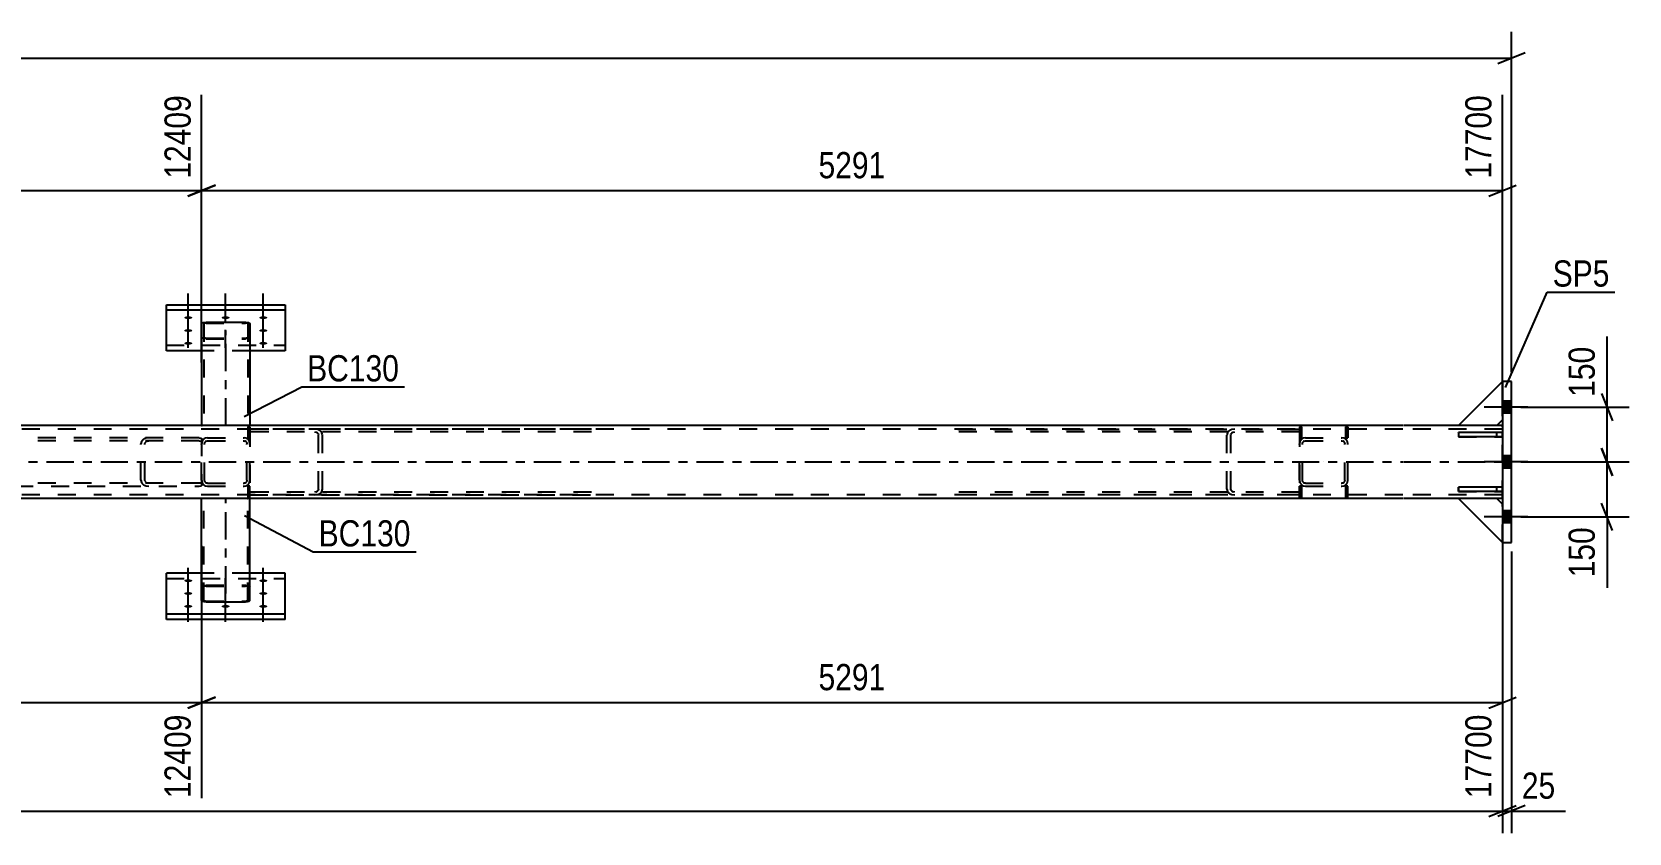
# Model space of a CAD drawing. Header units: millimetres. Extents: x 0 to 1189, y 0 to 841.
# Drawn here: x 553.5 to 728, y 337.2 to 424.7 of the extents above; entities that cross this region are included whole.
import ezdxf

# ---------------------------------------------------------------- set-up
doc = ezdxf.new("R2010")
doc.units = ezdxf.units.MM
doc.linetypes.add('DXK_LINE_DOT2', pattern=[3.9198, 1.9599, -1.9599])
doc.linetypes.add('DXK_LINE_DOT3', pattern=[5.9187, 2.979, -0.9799, 0.9799, -0.9799])
doc.styles.add('Arial Narrow', font='ARIALN.TTF', dxfattribs={"height": 0.2})

# ---------------------------------------------------------------- blocks, each defined once
blk = doc.blocks.new('Part-761548908-2422 - 2351')
at = {"color": 2, "linetype": 'Continuous'}
for p, q in [((572.03, 392.86), (572.06, 392.92)), ((572.03, 392.86), (572.03, 381.75)), ((572.06, 392.92), (572.17, 392.98)), ((572.17, 392.98), (572.32, 393.01)), ((572.32, 393.01), (572.51, 393.02)), ((572.51, 393.02), (576.83, 393.02)), ((576.83, 393.02), (577.01, 393.01)), ((577.01, 393.01), (577.17, 392.98)), ((577.17, 392.98), (577.27, 392.92)), ((577.27, 392.92), (577.31, 392.86)), ((577.31, 392.86), (577.31, 381.75)), ((576.83, 381.75), (572.1, 381.75)), ((577.24, 381.75), (576.83, 381.75))]:
    blk.add_line(p, q, dxfattribs=at)
at = {"color": 7, "linetype": 'DXK_LINE_DOT2'}
for p, q in [((572.28, 392.89), (572.27, 392.86)), ((572.27, 392.86), (572.27, 381.75)), ((572.34, 392.92), (572.28, 392.89)), ((572.41, 392.93), (572.34, 392.92)), ((572.51, 392.94), (572.41, 392.93)), ((572.51, 392.94), (576.83, 392.94)), ((576.92, 392.93), (576.83, 392.94)), ((577, 392.92), (576.92, 392.93)), ((577.05, 392.89), (577, 392.92)), ((577.07, 392.86), (577.05, 392.89)), ((577.07, 392.86), (577.07, 381.75)), ((572.06, 391.32), (572.03, 391.38)), ((572.17, 391.27), (572.06, 391.32)), ((572.32, 391.23), (572.17, 391.27)), ((572.27, 391.38), (572.28, 391.35)), ((572.28, 391.35), (572.34, 391.32)), ((572.51, 391.22), (572.32, 391.23)), ((572.34, 391.32), (572.41, 391.31)), ((572.41, 391.31), (572.51, 391.3)), ((572.51, 391.3), (576.83, 391.3)), ((572.51, 391.22), (576.83, 391.22)), ((576.83, 391.3), (576.92, 391.31)), ((577.01, 391.23), (576.83, 391.22)), ((576.92, 391.31), (577, 391.32)), ((577, 391.32), (577.05, 391.35)), ((577.17, 391.27), (577.01, 391.23)), ((577.05, 391.35), (577.07, 391.38)), ((577.27, 391.32), (577.17, 391.27)), ((577.31, 391.38), (577.27, 391.32)), ((572.06, 381.75), (572.03, 381.75)), ((572.03, 381.75), (572.06, 381.75)), ((572.1, 381.75), (572.06, 381.75)), ((572.06, 381.75), (572.1, 381.75)), ((577.05, 381.75), (577.07, 381.75)), ((577.27, 381.75), (577.24, 381.75)), ((577.31, 381.75), (577.24, 381.75))]:
    blk.add_line(p, q, dxfattribs=at)
at = {"color": 7, "linetype": 'DXK_LINE_DOT3'}
blk.add_line((574.67, 381.75), (574.67, 392.12), dxfattribs=at)
blk = doc.blocks.new('Part-761548908-2482 - 2351')
at = {"color": 7, "linetype": 'DXK_LINE_DOT2'}
for p, q in [((572.07, 379.99), (572.02, 379.75)), ((572.02, 375.75), (572.02, 379.75)), ((572.34, 379.75), (572.36, 379.87)), ((572.34, 375.75), (572.34, 379.75)), ((572.66, 380.39), (572.41, 380.34)), ((572.53, 380.04), (572.66, 380.07)), ((572.66, 380.39), (576.66, 380.39)), ((572.66, 380.07), (576.66, 380.07)), ((576.9, 380.34), (576.66, 380.39)), ((576.66, 380.07), (576.78, 380.04)), ((576.95, 379.87), (576.98, 379.75)), ((576.98, 375.75), (576.98, 379.75)), ((577.3, 379.75), (577.25, 379.99)), ((577.3, 375.75), (577.3, 379.75)), ((572.02, 375.75), (572.07, 375.5)), ((572.36, 375.62), (572.34, 375.75)), ((572.66, 375.43), (572.53, 375.45)), ((572.66, 375.43), (576.66, 375.43)), ((576.78, 375.45), (576.66, 375.43)), ((576.98, 375.75), (576.95, 375.62)), ((577.25, 375.5), (577.3, 375.75)), ((572.41, 375.16), (572.66, 375.11)), ((572.66, 375.11), (576.66, 375.11)), ((576.66, 375.11), (576.9, 375.16))]:
    blk.add_line(p, q, dxfattribs=at)
for centre, radius, start, end in [((572.66, 379.75), 0.64, 112.5, 157.5), ((572.66, 379.75), 0.32, 112.5, 157.5), ((576.66, 379.75), 0.32, 22.5, 67.5), ((576.66, 379.75), 0.64, 22.5, 67.5), ((572.66, 375.75), 0.64, 202.5, 247.5), ((572.66, 375.75), 0.32, 202.5, 247.5), ((576.66, 375.75), 0.32, 292.5, 337.5), ((576.66, 375.75), 0.64, 292.5, 337.5)]:
    blk.add_arc(centre, radius, start, end, dxfattribs=at)
blk = doc.blocks.new('Bolt-761548908-2365 - 2351')
at = {"linetype": 'Continuous'}
for points in [[(570.57, 364.63), (570.47, 364.63), (570.39, 364.64), (570.31, 364.65), (570.24, 364.68), (570.19, 364.7), (570.15, 364.73), (570.13, 364.76), (570.13, 364.79), (570.15, 364.82), (570.19, 364.85), (570.24, 364.88), (570.31, 364.9), (570.39, 364.91), (570.47, 364.92), (570.57, 364.93), (570.66, 364.92), (570.75, 364.91), (570.82, 364.9), (570.89, 364.88), (570.95, 364.85), (570.98, 364.82), (571, 364.79), (571, 364.76), (570.98, 364.73), (570.95, 364.7), (570.89, 364.68), (570.82, 364.65), (570.75, 364.64), (570.66, 364.63)], [(578.77, 364.63), (578.67, 364.63), (578.59, 364.64), (578.51, 364.65), (578.44, 364.68), (578.39, 364.7), (578.35, 364.73), (578.33, 364.76), (578.33, 364.79), (578.35, 364.82), (578.39, 364.85), (578.44, 364.88), (578.51, 364.9), (578.59, 364.91), (578.67, 364.92), (578.77, 364.93), (578.86, 364.92), (578.95, 364.91), (579.02, 364.9), (579.09, 364.88), (579.15, 364.85), (579.18, 364.82), (579.2, 364.79), (579.2, 364.76), (579.18, 364.73), (579.15, 364.7), (579.09, 364.68), (579.02, 364.65), (578.95, 364.64), (578.86, 364.63)], [(570.57, 363.23), (570.47, 363.23), (570.39, 363.24), (570.31, 363.26), (570.24, 363.28), (570.19, 363.31), (570.15, 363.33), (570.13, 363.36), (570.13, 363.4), (570.15, 363.43), (570.19, 363.46), (570.24, 363.48), (570.31, 363.5), (570.39, 363.52), (570.47, 363.53), (570.57, 363.53), (570.66, 363.53), (570.75, 363.52), (570.82, 363.5), (570.89, 363.48), (570.95, 363.46), (570.98, 363.43), (571, 363.4), (571, 363.36), (570.98, 363.33), (570.95, 363.31), (570.89, 363.28), (570.82, 363.26), (570.75, 363.24), (570.66, 363.23)], [(578.77, 363.23), (578.67, 363.23), (578.59, 363.24), (578.51, 363.26), (578.44, 363.28), (578.39, 363.31), (578.35, 363.33), (578.33, 363.36), (578.33, 363.4), (578.35, 363.43), (578.39, 363.46), (578.44, 363.48), (578.51, 363.5), (578.59, 363.52), (578.67, 363.53), (578.77, 363.53), (578.86, 363.53), (578.95, 363.52), (579.02, 363.5), (579.09, 363.48), (579.15, 363.46), (579.18, 363.43), (579.2, 363.4), (579.2, 363.36), (579.18, 363.33), (579.15, 363.31), (579.09, 363.28), (579.02, 363.26), (578.95, 363.24), (578.86, 363.23)], [(570.57, 361.82), (570.47, 361.82), (570.39, 361.83), (570.31, 361.85), (570.24, 361.87), (570.19, 361.9), (570.15, 361.92), (570.13, 361.96), (570.13, 361.99), (570.15, 362.02), (570.19, 362.05), (570.24, 362.07), (570.31, 362.09), (570.39, 362.11), (570.47, 362.12), (570.57, 362.12), (570.66, 362.12), (570.75, 362.11), (570.82, 362.09), (570.89, 362.07), (570.95, 362.05), (570.98, 362.02), (571, 361.99), (571, 361.96), (570.98, 361.92), (570.95, 361.9), (570.89, 361.87), (570.82, 361.85), (570.75, 361.83), (570.66, 361.82)], [(574.65, 361.82), (574.55, 361.82), (574.47, 361.83), (574.39, 361.85), (574.32, 361.87), (574.27, 361.9), (574.23, 361.92), (574.21, 361.96), (574.21, 361.99), (574.23, 362.02), (574.27, 362.05), (574.32, 362.07), (574.39, 362.09), (574.47, 362.11), (574.55, 362.12), (574.65, 362.12), (574.74, 362.12), (574.83, 362.11), (574.9, 362.09), (574.97, 362.07), (575.03, 362.05), (575.06, 362.02), (575.08, 361.99), (575.08, 361.96), (575.06, 361.92), (575.03, 361.9), (574.97, 361.87), (574.9, 361.85), (574.83, 361.83), (574.74, 361.82)], [(578.77, 361.82), (578.67, 361.82), (578.59, 361.83), (578.51, 361.85), (578.44, 361.87), (578.39, 361.9), (578.35, 361.92), (578.33, 361.96), (578.33, 361.99), (578.35, 362.02), (578.39, 362.05), (578.44, 362.07), (578.51, 362.09), (578.59, 362.11), (578.67, 362.12), (578.77, 362.12), (578.86, 362.12), (578.95, 362.11), (579.02, 362.09), (579.09, 362.07), (579.15, 362.05), (579.18, 362.02), (579.2, 361.99), (579.2, 361.96), (579.18, 361.92), (579.15, 361.9), (579.09, 361.87), (579.02, 361.85), (578.95, 361.83), (578.86, 361.82)]]:
    blk.add_hatch(color=1, dxfattribs=at).paths.add_polyline_path(points)
at = {"color": 1, "linetype": 'Continuous'}
for p, q in [((570.57, 363.08), (570.57, 366.2)), ((578.77, 363.08), (578.77, 366.2)), ((570.57, 361.69), (570.57, 364.81)), ((570.57, 360.28), (570.57, 363.4)), ((574.65, 360.28), (574.65, 363.4)), ((578.77, 361.69), (578.77, 364.81)), ((578.77, 360.28), (578.77, 363.4))]:
    blk.add_line(p, q, dxfattribs=at)
at = {"color": 1, "linetype": 'DXK_LINE_DOT2'}
blk.add_line((574.65, 363.08), (574.65, 366.2), dxfattribs=at)
blk = doc.blocks.new('Bolt-761548908-2373 - 2351')
at = {"linetype": 'Continuous'}
for points in [[(715.2, 383.09), (715.2, 384.41), (714.2, 384.41), (714.2, 383.09)], [(715.2, 383.09), (715.2, 384.41), (714.2, 384.41), (714.2, 383.09)], [(715.2, 383.09), (715.2, 384.41), (714.2, 384.41), (714.2, 383.09)], [(715.2, 383.09), (715.2, 384.41), (714.2, 384.41), (714.2, 383.09)], [(715.2, 377.09), (715.2, 378.41), (714.2, 378.41), (714.2, 377.09)], [(715.2, 377.09), (715.2, 378.41), (714.2, 378.41), (714.2, 377.09)], [(715.2, 371.09), (715.2, 372.41), (714.2, 372.41), (714.2, 371.09)], [(715.2, 371.09), (715.2, 372.41), (714.2, 372.41), (714.2, 371.09)], [(715.2, 371.09), (715.2, 372.41), (714.2, 372.41), (714.2, 371.09)], [(715.2, 371.09), (715.2, 372.41), (714.2, 372.41), (714.2, 371.09)]]:
    blk.add_hatch(color=1, dxfattribs=at).paths.add_polyline_path(points)
at = {"color": 1, "linetype": 'Continuous'}
for p, q in [((715.2, 384.41), (714.2, 384.41)), ((715.2, 384.41), (714.2, 384.41)), ((715.2, 384.41), (714.2, 384.41)), ((715.2, 384.41), (714.2, 384.41)), ((716.96, 383.75), (712.2, 383.75)), ((716.96, 383.75), (712.2, 383.75)), ((716.96, 383.75), (712.2, 383.75)), ((716.96, 383.75), (712.2, 383.75)), ((715.2, 383.09), (714.2, 383.09)), ((715.2, 383.09), (714.2, 383.09)), ((715.2, 383.09), (714.2, 383.09)), ((715.2, 383.09), (714.2, 383.09)), ((716.96, 377.75), (712.2, 377.75)), ((716.96, 377.75), (712.2, 377.75)), ((715.2, 378.41), (714.2, 378.41)), ((715.2, 378.41), (714.2, 378.41)), ((715.2, 377.09), (714.2, 377.09)), ((715.2, 377.09), (714.2, 377.09)), ((715.2, 372.41), (714.2, 372.41)), ((715.2, 372.41), (714.2, 372.41)), ((715.2, 372.41), (714.2, 372.41)), ((715.2, 372.41), (714.2, 372.41)), ((716.96, 371.75), (712.2, 371.75)), ((716.96, 371.75), (712.2, 371.75)), ((716.96, 371.75), (712.2, 371.75)), ((716.96, 371.75), (712.2, 371.75)), ((715.2, 371.09), (714.2, 371.09)), ((715.2, 371.09), (714.2, 371.09)), ((715.2, 371.09), (714.2, 371.09)), ((715.2, 371.09), (714.2, 371.09))]:
    blk.add_line(p, q, dxfattribs=at)
blk = doc.blocks.new('Bolt-761548908-2375 - 2351')
at = {"linetype": 'Continuous'}
for points in [[(570.57, 393.67), (570.66, 393.67), (570.75, 393.66), (570.82, 393.64), (570.89, 393.62), (570.95, 393.6), (570.98, 393.57), (571, 393.54), (571, 393.51), (570.98, 393.48), (570.95, 393.45), (570.89, 393.42), (570.82, 393.4), (570.75, 393.39), (570.66, 393.38), (570.57, 393.37), (570.47, 393.38), (570.39, 393.39), (570.31, 393.4), (570.24, 393.42), (570.19, 393.45), (570.15, 393.48), (570.13, 393.51), (570.13, 393.54), (570.15, 393.57), (570.19, 393.6), (570.24, 393.62), (570.31, 393.64), (570.39, 393.66), (570.47, 393.67)], [(574.65, 393.67), (574.74, 393.67), (574.83, 393.66), (574.9, 393.64), (574.97, 393.62), (575.03, 393.6), (575.06, 393.57), (575.08, 393.54), (575.08, 393.51), (575.06, 393.48), (575.03, 393.45), (574.97, 393.42), (574.9, 393.4), (574.83, 393.39), (574.74, 393.38), (574.65, 393.37), (574.55, 393.38), (574.47, 393.39), (574.39, 393.4), (574.32, 393.42), (574.27, 393.45), (574.23, 393.48), (574.21, 393.51), (574.21, 393.54), (574.23, 393.57), (574.27, 393.6), (574.32, 393.62), (574.39, 393.64), (574.47, 393.66), (574.55, 393.67)], [(578.77, 393.67), (578.86, 393.67), (578.95, 393.66), (579.02, 393.64), (579.09, 393.62), (579.15, 393.6), (579.18, 393.57), (579.2, 393.54), (579.2, 393.51), (579.18, 393.48), (579.15, 393.45), (579.09, 393.42), (579.02, 393.4), (578.95, 393.39), (578.86, 393.38), (578.77, 393.37), (578.67, 393.38), (578.59, 393.39), (578.51, 393.4), (578.44, 393.42), (578.39, 393.45), (578.35, 393.48), (578.33, 393.51), (578.33, 393.54), (578.35, 393.57), (578.39, 393.6), (578.44, 393.62), (578.51, 393.64), (578.59, 393.66), (578.67, 393.67)], [(570.57, 392.26), (570.66, 392.26), (570.75, 392.25), (570.82, 392.24), (570.89, 392.21), (570.95, 392.19), (570.98, 392.16), (571, 392.13), (571, 392.1), (570.98, 392.07), (570.95, 392.04), (570.89, 392.01), (570.82, 391.99), (570.75, 391.98), (570.66, 391.97), (570.57, 391.96), (570.47, 391.97), (570.39, 391.98), (570.31, 391.99), (570.24, 392.01), (570.19, 392.04), (570.15, 392.07), (570.13, 392.1), (570.13, 392.13), (570.15, 392.16), (570.19, 392.19), (570.24, 392.21), (570.31, 392.24), (570.39, 392.25), (570.47, 392.26)], [(578.77, 392.26), (578.86, 392.26), (578.95, 392.25), (579.02, 392.24), (579.09, 392.21), (579.15, 392.19), (579.18, 392.16), (579.2, 392.13), (579.2, 392.1), (579.18, 392.07), (579.15, 392.04), (579.09, 392.01), (579.02, 391.99), (578.95, 391.98), (578.86, 391.97), (578.77, 391.96), (578.67, 391.97), (578.59, 391.98), (578.51, 391.99), (578.44, 392.01), (578.39, 392.04), (578.35, 392.07), (578.33, 392.1), (578.33, 392.13), (578.35, 392.16), (578.39, 392.19), (578.44, 392.21), (578.51, 392.24), (578.59, 392.25), (578.67, 392.26)], [(570.57, 390.87), (570.66, 390.87), (570.75, 390.86), (570.82, 390.84), (570.89, 390.82), (570.95, 390.79), (570.98, 390.76), (571, 390.73), (571, 390.7), (570.98, 390.67), (570.95, 390.64), (570.89, 390.62), (570.82, 390.6), (570.75, 390.58), (570.66, 390.57), (570.57, 390.57), (570.47, 390.57), (570.39, 390.58), (570.31, 390.6), (570.24, 390.62), (570.19, 390.64), (570.15, 390.67), (570.13, 390.7), (570.13, 390.73), (570.15, 390.76), (570.19, 390.79), (570.24, 390.82), (570.31, 390.84), (570.39, 390.86), (570.47, 390.87)], [(578.77, 390.87), (578.86, 390.87), (578.95, 390.86), (579.02, 390.84), (579.09, 390.82), (579.15, 390.79), (579.18, 390.76), (579.2, 390.73), (579.2, 390.7), (579.18, 390.67), (579.15, 390.64), (579.09, 390.62), (579.02, 390.6), (578.95, 390.58), (578.86, 390.57), (578.77, 390.57), (578.67, 390.57), (578.59, 390.58), (578.51, 390.6), (578.44, 390.62), (578.39, 390.64), (578.35, 390.67), (578.33, 390.7), (578.33, 390.73), (578.35, 390.76), (578.39, 390.79), (578.44, 390.82), (578.51, 390.84), (578.59, 390.86), (578.67, 390.87)]]:
    blk.add_hatch(color=1, dxfattribs=at).paths.add_polyline_path(points)
at = {"color": 1, "linetype": 'Continuous'}
for p, q in [((570.57, 393.03), (570.57, 396.15)), ((570.57, 391.62), (570.57, 394.74)), ((574.65, 393.03), (574.65, 396.15)), ((578.77, 393.03), (578.77, 396.15)), ((578.77, 391.62), (578.77, 394.74)), ((570.57, 390.23), (570.57, 393.35)), ((578.77, 390.23), (578.77, 393.35))]:
    blk.add_line(p, q, dxfattribs=at)
at = {"color": 1, "linetype": 'DXK_LINE_DOT2'}
blk.add_line((574.65, 390.23), (574.65, 393.35), dxfattribs=at)
blk = doc.blocks.new('Part-761548908-2440 - 2351')
at = {"color": 7, "linetype": 'DXK_LINE_DOT2'}
for p, q in [((654.67, 381.35), (692.02, 381.35)), ((692.02, 381.03), (654.67, 381.03)), ((684.14, 380.95), (684.07, 380.71)), ((684.07, 374.79), (684.07, 380.71)), ((684.51, 380.71), (684.54, 380.83)), ((684.51, 374.79), (684.51, 380.71)), ((684.95, 381.35), (684.61, 381.3)), ((684.78, 381), (684.95, 381.03)), ((692.02, 381.35), (692.02, 374.15)), ((692.02, 374.47), (654.67, 374.47)), ((692.02, 374.15), (654.67, 374.15)), ((684.07, 374.79), (684.14, 374.54)), ((684.54, 374.66), (684.51, 374.79)), ((684.61, 374.2), (684.95, 374.15)), ((684.95, 374.47), (684.78, 374.49))]:
    blk.add_line(p, q, dxfattribs=at)
for centre, radius, start, end in [((684.82, 380.52), 0.802, 104.5547, 147.5896), ((684.88, 380.61), 0.401, 104.5547, 147.5896), ((684.82, 374.97), 0.802, 212.4104, 255.4453), ((684.88, 374.88), 0.401, 212.4104, 255.4453)]:
    blk.add_arc(centre, radius, start, end, dxfattribs=at)
blk = doc.blocks.new('Part-761548908-2385 - 2351')
at = {"color": 7, "linetype": 'DXK_LINE_DOT2'}
for p, q in [((703.3, 381.35), (75.66, 381.35)), ((703.3, 381.75), (92.09, 381.75)), ((577.24, 381.75), (572.1, 381.75)), ((714.2, 381.75), (703.4, 381.75)), ((714.2, 381.35), (703.4, 381.35)), ((713.6, 381.75), (709.4, 381.75)), ((714.2, 373.75), (714.2, 381.75)), ((703.3, 374.15), (75.66, 374.15)), ((577.24, 373.75), (572.1, 373.75)), ((714.2, 374.15), (703.4, 374.15)), ((713.6, 373.75), (709.4, 373.75))]:
    blk.add_line(p, q, dxfattribs=at)
at = {"color": 2, "linetype": 'Continuous'}
for p, q in [((572.1, 381.75), (337.24, 381.75)), ((703.3, 381.75), (577.24, 381.75)), ((709.4, 381.75), (703.4, 381.75)), ((714.2, 381.75), (713.6, 381.75)), ((572.1, 373.75), (337.24, 373.75)), ((703.3, 373.75), (577.24, 373.75)), ((709.4, 373.75), (703.4, 373.75)), ((714.2, 373.75), (713.6, 373.75))]:
    blk.add_line(p, q, dxfattribs=at)
at = {"color": 7, "linetype": 'DXK_LINE_DOT3'}
for p, q in [((75.66, 377.75), (703.3, 377.75)), ((703.4, 377.75), (714.2, 377.75))]:
    blk.add_line(p, q, dxfattribs=at)
blk = doc.blocks.new('Part-761548908-2391 - 2351')
at = {"color": 2, "linetype": 'Continuous'}
for p, q in [((572.03, 365.6), (568.17, 365.6)), ((568.17, 360.55), (568.17, 365.6)), ((581.17, 365.6), (577.31, 365.6)), ((581.17, 360.55), (581.17, 365.6)), ((568.17, 361.15), (581.17, 361.15)), ((581.17, 360.55), (568.17, 360.55))]:
    blk.add_line(p, q, dxfattribs=at)
at = {"color": 7, "linetype": 'DXK_LINE_DOT2'}
for p, q in [((568.17, 365), (581.17, 365)), ((577.31, 365.6), (572.03, 365.6))]:
    blk.add_line(p, q, dxfattribs=at)
blk = doc.blocks.new('Part-761548908-29578 - 2351')
at = {"color": 2, "linetype": 'Continuous'}
for p, q in [((713.6, 373.75), (709.4, 373.75)), ((709.4, 373.75), (714.2, 368.95)), ((714.2, 373.15), (713.6, 373.75))]:
    blk.add_line(p, q, dxfattribs=at)
at = {"color": 7, "linetype": 'DXK_LINE_DOT2'}
blk.add_line((714.2, 368.95), (714.2, 373.15), dxfattribs=at)
blk = doc.blocks.new('Part-761548908-2456 - 2351')
at = {"color": 2, "linetype": 'Continuous'}
for p, q in [((715.2, 386.55), (714.2, 386.55)), ((714.2, 386.55), (714.2, 368.95)), ((715.2, 368.95), (715.2, 386.55)), ((714.2, 368.95), (715.2, 368.95))]:
    blk.add_line(p, q, dxfattribs=at)
blk = doc.blocks.new('Part-761548908-2462 - 2351')
at = {"color": 7, "linetype": 'DXK_LINE_DOT2'}
for p, q in [((571.76, 380.39), (535.99, 380.39)), ((571.76, 380.07), (535.99, 380.07)), ((565.46, 379.99), (565.39, 379.75)), ((565.39, 375.75), (565.39, 379.75)), ((565.83, 379.75), (565.86, 379.87)), ((565.83, 375.75), (565.83, 379.75)), ((566.27, 380.39), (565.93, 380.34)), ((566.1, 380.04), (566.27, 380.07)), ((571.76, 380.39), (572.02, 380.35)), ((571.76, 380.07), (571.93, 380.04)), ((571.93, 380.04), (572.02, 380)), ((572.02, 380.35), (572.02, 375.14)), ((571.76, 375.43), (535.99, 375.43)), ((565.39, 375.75), (565.46, 375.5)), ((565.86, 375.62), (565.83, 375.75)), ((566.27, 375.43), (566.1, 375.45)), ((571.93, 375.45), (571.76, 375.43)), ((572.02, 375.49), (571.93, 375.45)), ((535.99, 375.11), (571.76, 375.11)), ((565.93, 375.16), (566.27, 375.11)), ((571.76, 375.11), (572.02, 375.14))]:
    blk.add_line(p, q, dxfattribs=at)
for centre, radius, start, end in [((566.13, 379.56), 0.802, 104.5547, 147.5896), ((566.2, 379.65), 0.401, 104.5547, 147.5896), ((566.13, 375.93), 0.802, 212.4104, 255.4453), ((566.2, 375.84), 0.401, 212.4104, 255.4453)]:
    blk.add_arc(centre, radius, start, end, dxfattribs=at)
blk = doc.blocks.new('Part-761548908-2402 - 2351')
at = {"color": 2, "linetype": 'Continuous'}
for p, q in [((572.03, 362.63), (572.03, 373.75)), ((577.24, 373.75), (572.1, 373.75)), ((577.31, 362.63), (577.31, 373.75)), ((572.06, 362.57), (572.03, 362.63)), ((572.17, 362.52), (572.06, 362.57)), ((572.32, 362.48), (572.17, 362.52)), ((572.51, 362.47), (572.32, 362.48)), ((572.51, 362.47), (576.83, 362.47)), ((577.01, 362.48), (576.83, 362.47)), ((577.17, 362.52), (577.01, 362.48)), ((577.27, 362.57), (577.17, 362.52)), ((577.31, 362.63), (577.27, 362.57))]:
    blk.add_line(p, q, dxfattribs=at)
at = {"color": 7, "linetype": 'DXK_LINE_DOT2'}
for p, q in [((572.06, 373.75), (572.03, 373.75)), ((572.03, 373.75), (572.06, 373.75)), ((572.1, 373.75), (572.06, 373.75)), ((572.06, 373.75), (572.1, 373.75)), ((572.27, 362.63), (572.27, 373.75)), ((577.05, 373.75), (577.07, 373.75)), ((577.07, 362.63), (577.07, 373.75)), ((577.27, 373.75), (577.24, 373.75)), ((577.27, 373.75), (577.24, 373.75)), ((577.31, 373.75), (577.27, 373.75)), ((577.27, 373.75), (577.31, 373.75)), ((572.03, 364.11), (572.06, 364.18)), ((572.06, 364.18), (572.17, 364.23)), ((572.17, 364.23), (572.32, 364.26)), ((572.28, 364.14), (572.27, 364.11)), ((572.34, 364.17), (572.28, 364.14)), ((572.32, 364.26), (572.51, 364.28)), ((572.41, 364.19), (572.34, 364.17)), ((572.51, 364.19), (572.41, 364.19)), ((572.51, 364.28), (576.83, 364.28)), ((572.51, 364.19), (576.83, 364.19)), ((576.83, 364.28), (577.01, 364.26)), ((576.92, 364.19), (576.83, 364.19)), ((577, 364.17), (576.92, 364.19)), ((577.05, 364.14), (577, 364.17)), ((577.01, 364.26), (577.17, 364.23)), ((577.07, 364.11), (577.05, 364.14)), ((577.17, 364.23), (577.27, 364.18)), ((577.27, 364.18), (577.31, 364.11)), ((572.27, 362.63), (572.28, 362.6)), ((572.28, 362.6), (572.34, 362.58)), ((572.34, 362.58), (572.41, 362.56)), ((572.41, 362.56), (572.51, 362.55)), ((572.51, 362.55), (576.83, 362.55)), ((576.83, 362.55), (576.92, 362.56)), ((576.92, 362.56), (577, 362.58)), ((577, 362.58), (577.05, 362.6)), ((577.05, 362.6), (577.07, 362.63))]:
    blk.add_line(p, q, dxfattribs=at)
at = {"color": 7, "linetype": 'DXK_LINE_DOT3'}
blk.add_line((574.67, 363.37), (574.67, 373.75), dxfattribs=at)
blk = doc.blocks.new('Part-761548908-2475 - 2351')
at = {"color": 7, "linetype": 'DXK_LINE_DOT2'}
for p, q in [((692.26, 375.11), (692.02, 375.11)), ((692.02, 373.91), (692.02, 375.11)), ((692.02, 375.11), (692.02, 373.91)), ((692.02, 373.91), (692.26, 373.91)), ((692.26, 373.91), (692.26, 375.11)), ((692.26, 373.91), (692.26, 375.11))]:
    blk.add_line(p, q, dxfattribs=at)
blk = doc.blocks.new('Part-761548908-2479 - 2351')
at = {"color": 7, "linetype": 'DXK_LINE_DOT2'}
for p, q in [((577.3, 375.11), (577.06, 375.11)), ((577.06, 375.11), (577.06, 373.91)), ((577.06, 375.11), (577.06, 373.91)), ((577.3, 373.91), (577.06, 373.91)), ((577.3, 373.91), (577.3, 375.11)), ((577.3, 373.91), (577.3, 375.11))]:
    blk.add_line(p, q, dxfattribs=at)
blk = doc.blocks.new('Part-761548908-2458 - 2351')
at = {"color": 2, "linetype": 'Continuous'}
for p, q in [((568.17, 389.9), (568.17, 394.94)), ((568.17, 394.94), (581.17, 394.94)), ((581.17, 394.94), (581.17, 389.9)), ((581.17, 394.34), (568.17, 394.34)), ((572.03, 389.9), (568.17, 389.9)), ((581.17, 389.9), (577.31, 389.9))]:
    blk.add_line(p, q, dxfattribs=at)
at = {"color": 7, "linetype": 'DXK_LINE_DOT2'}
for p, q in [((568.17, 390.5), (581.17, 390.5)), ((572.06, 389.9), (572.03, 389.9)), ((577.31, 389.9), (572.06, 389.9))]:
    blk.add_line(p, q, dxfattribs=at)
blk = doc.blocks.new('Part-761548908-2463 - 2351')
at = {"color": 7, "linetype": 'DXK_LINE_DOT2'}
for p, q in [((577.3, 381.59), (577.06, 381.59)), ((577.06, 381.59), (577.06, 380.39)), ((577.06, 381.59), (577.06, 380.39)), ((577.3, 381.59), (577.3, 380.39)), ((577.3, 380.39), (577.3, 381.59)), ((577.06, 380.39), (577.3, 380.39))]:
    blk.add_line(p, q, dxfattribs=at)
blk = doc.blocks.new('Part-761548908-2476 - 2351')
at = {"color": 7, "linetype": 'DXK_LINE_DOT2'}
for p, q in [((697.3, 375.11), (697.06, 375.11)), ((697.06, 375.11), (697.06, 373.91)), ((697.06, 375.11), (697.06, 373.91)), ((697.3, 373.91), (697.06, 373.91)), ((697.3, 373.91), (697.3, 375.11)), ((697.3, 373.91), (697.3, 375.11))]:
    blk.add_line(p, q, dxfattribs=at)
blk = doc.blocks.new('Part-761548908-2477 - 2351')
at = {"color": 7, "linetype": 'DXK_LINE_DOT2'}
for p, q in [((692.26, 381.59), (692.02, 381.59)), ((692.02, 381.59), (692.02, 380.39)), ((692.02, 381.59), (692.02, 380.39)), ((692.26, 380.39), (692.26, 381.59)), ((692.26, 380.39), (692.26, 381.59)), ((692.02, 380.39), (692.26, 380.39))]:
    blk.add_line(p, q, dxfattribs=at)
blk = doc.blocks.new('Part-761548908-2478 - 2351')
at = {"color": 7, "linetype": 'DXK_LINE_DOT2'}
for p, q in [((697.3, 381.59), (697.06, 381.59)), ((697.06, 381.59), (697.06, 380.39)), ((697.06, 381.59), (697.06, 380.39)), ((697.3, 381.59), (697.3, 380.39)), ((697.3, 380.39), (697.3, 381.59)), ((697.06, 380.39), (697.3, 380.39))]:
    blk.add_line(p, q, dxfattribs=at)
blk = doc.blocks.new('Part-761548908-2480 - 2351')
at = {"color": 7, "linetype": 'DXK_LINE_DOT2'}
for p, q in [((692.07, 379.99), (692.02, 379.75)), ((692.02, 375.75), (692.02, 379.75)), ((692.34, 379.75), (692.36, 379.87)), ((692.34, 375.75), (692.34, 379.75)), ((692.66, 380.39), (692.41, 380.34)), ((692.53, 380.04), (692.66, 380.07)), ((692.66, 380.39), (696.66, 380.39)), ((692.66, 380.07), (696.66, 380.07)), ((696.9, 380.34), (696.66, 380.39)), ((696.66, 380.07), (696.78, 380.04)), ((696.95, 379.87), (696.98, 379.75)), ((696.98, 375.75), (696.98, 379.75)), ((697.3, 379.75), (697.25, 379.99)), ((697.3, 375.75), (697.3, 379.75)), ((692.02, 375.75), (692.07, 375.5)), ((692.36, 375.62), (692.34, 375.75)), ((692.66, 375.43), (692.53, 375.45)), ((692.66, 375.43), (696.66, 375.43)), ((696.78, 375.45), (696.66, 375.43)), ((696.98, 375.75), (696.95, 375.62)), ((697.25, 375.5), (697.3, 375.75)), ((692.41, 375.16), (692.66, 375.11)), ((692.66, 375.11), (696.66, 375.11)), ((696.66, 375.11), (696.9, 375.16))]:
    blk.add_line(p, q, dxfattribs=at)
at = {"color": 7, "linetype": 'DXK_LINE_DOT3'}
blk.add_line((694.66, 377.75), (694.66, 377.75), dxfattribs=at)
at = {"color": 7, "linetype": 'DXK_LINE_DOT2'}
for centre, radius, start, end in [((692.66, 379.75), 0.64, 112.5, 157.5), ((692.66, 379.75), 0.32, 112.5, 157.5), ((696.66, 379.75), 0.32, 22.5, 67.5), ((696.66, 379.75), 0.64, 22.5, 67.5), ((692.66, 375.75), 0.64, 202.5, 247.5), ((692.66, 375.75), 0.32, 202.5, 247.5), ((696.66, 375.75), 0.32, 292.5, 337.5), ((696.66, 375.75), 0.64, 292.5, 337.5)]:
    blk.add_arc(centre, radius, start, end, dxfattribs=at)
blk = doc.blocks.new('Part-761548908-2492 - 2351')
at = {"color": 7, "linetype": 'DXK_LINE_DOT2'}
for p, q in [((577.3, 381.35), (577.3, 374.15)), ((614.64, 381.35), (577.3, 381.35)), ((614.64, 381.03), (577.3, 381.03)), ((584.7, 381.3), (584.36, 381.35)), ((584.36, 381.03), (584.53, 381)), ((584.77, 380.83), (584.8, 380.71)), ((584.8, 374.79), (584.8, 380.71)), ((585.24, 380.71), (585.17, 380.95)), ((585.24, 374.79), (585.24, 380.71)), ((614.64, 374.47), (577.3, 374.47)), ((577.3, 374.15), (614.64, 374.15)), ((584.53, 374.49), (584.36, 374.47)), ((584.36, 374.15), (584.7, 374.2)), ((584.8, 374.79), (584.77, 374.66)), ((585.17, 374.54), (585.24, 374.79))]:
    blk.add_line(p, q, dxfattribs=at)
for centre, radius, start, end in [((584.43, 380.61), 0.401, 32.4104, 75.4453), ((584.5, 380.52), 0.802, 32.4104, 75.4453), ((584.43, 374.88), 0.401, 284.5547, 327.5896), ((584.5, 374.97), 0.802, 284.5547, 327.5896)]:
    blk.add_arc(centre, radius, start, end, dxfattribs=at)
blk = doc.blocks.new('Part-761548908-29573 - 2351')
at = {"color": 7, "linetype": 'DXK_LINE_DOT2'}
for p, q in [((709.4, 381.75), (714.2, 386.55)), ((714.2, 386.55), (714.2, 382.35)), ((714.2, 382.35), (713.6, 381.75)), ((713.6, 381.75), (709.4, 381.75))]:
    blk.add_line(p, q, dxfattribs=at)
blk = doc.blocks.new('Part-761548908-29574 - 2351')
at = {"color": 7, "linetype": 'DXK_LINE_DOT2'}
for p, q in [((709.4, 381.75), (714.2, 386.55)), ((714.2, 386.55), (714.2, 382.35)), ((714.2, 382.35), (713.6, 381.75)), ((713.6, 381.75), (709.4, 381.75))]:
    blk.add_line(p, q, dxfattribs=at)
blk = doc.blocks.new('Part-761548908-29575 - 2351')
at = {"color": 2, "linetype": 'Continuous'}
for p, q in [((709.4, 381.75), (714.2, 386.55)), ((714.2, 382.35), (713.6, 381.75)), ((713.6, 381.75), (709.4, 381.75))]:
    blk.add_line(p, q, dxfattribs=at)
at = {"color": 7, "linetype": 'DXK_LINE_DOT2'}
blk.add_line((714.2, 386.55), (714.2, 382.35), dxfattribs=at)
blk = doc.blocks.new('Part-761548908-29576 - 2351')
at = {"color": 7, "linetype": 'DXK_LINE_DOT2'}
for p, q in [((713.6, 373.75), (709.4, 373.75)), ((709.4, 373.75), (714.2, 368.95)), ((714.2, 373.15), (713.6, 373.75)), ((714.2, 368.95), (714.2, 373.15))]:
    blk.add_line(p, q, dxfattribs=at)
blk = doc.blocks.new('Part-761548908-29577 - 2351')
at = {"color": 7, "linetype": 'DXK_LINE_DOT2'}
for p, q in [((713.6, 373.75), (709.4, 373.75)), ((709.4, 373.75), (714.2, 368.95)), ((714.2, 373.15), (713.6, 373.75)), ((714.2, 368.95), (714.2, 373.15))]:
    blk.add_line(p, q, dxfattribs=at)
blk = doc.blocks.new('Part-761548908-29579 - 2351')
at = {"color": 2, "linetype": 'Continuous'}
for p, q in [((709.4, 374.55), (709.4, 374.99)), ((714.2, 374.99), (709.4, 374.99)), ((709.4, 374.51), (709.4, 374.54)), ((714.2, 374.51), (709.4, 374.51)), ((714.2, 374.99), (714.2, 374.51))]:
    blk.add_line(p, q, dxfattribs=at)
at = {"color": 7, "linetype": 'DXK_LINE_DOT2'}
for p, q in [((709.4, 374.54), (709.4, 374.55)), ((713.6, 374.51), (713.6, 374.99)), ((714.2, 374.99), (714.2, 374.99)), ((714.2, 374.99), (714.2, 374.99)), ((714.2, 374.51), (714.2, 374.51)), ((714.2, 374.51), (714.2, 374.51))]:
    blk.add_line(p, q, dxfattribs=at)
blk = doc.blocks.new('Part-761548908-29580 - 2351')
at = {"color": 2, "linetype": 'Continuous'}
for p, q in [((709.4, 380.95), (709.4, 380.99)), ((714.2, 380.99), (709.4, 380.99)), ((709.4, 380.95), (709.4, 380.51)), ((714.2, 380.99), (714.2, 380.51)), ((714.2, 380.51), (709.4, 380.51))]:
    blk.add_line(p, q, dxfattribs=at)
at = {"color": 7, "linetype": 'DXK_LINE_DOT2'}
for p, q in [((709.4, 380.95), (709.4, 380.95)), ((713.6, 380.51), (713.6, 380.99)), ((714.2, 380.99), (714.2, 380.99)), ((714.2, 380.99), (714.2, 380.99)), ((714.2, 380.51), (714.2, 380.51)), ((714.2, 380.51), (714.2, 380.51))]:
    blk.add_line(p, q, dxfattribs=at)
blk = doc.blocks.new('Part-761548908-29581 - 2351')
at = {"color": 7, "linetype": 'DXK_LINE_DOT2'}
for p, q in [((714.2, 374.99), (709.4, 374.99)), ((709.4, 374.99), (709.4, 374.51)), ((709.4, 374.51), (714.2, 374.51)), ((713.6, 374.51), (713.6, 374.99)), ((714.2, 374.51), (714.2, 374.99))]:
    blk.add_line(p, q, dxfattribs=at)
blk = doc.blocks.new('Part-761548908-29582 - 2351')
at = {"color": 7, "linetype": 'DXK_LINE_DOT2'}
for p, q in [((714.2, 380.99), (709.4, 380.99)), ((709.4, 380.99), (709.4, 380.51)), ((713.6, 380.51), (713.6, 380.99)), ((714.2, 380.51), (714.2, 380.99)), ((709.4, 380.51), (714.2, 380.51))]:
    blk.add_line(p, q, dxfattribs=at)
blk = doc.blocks.new('StraightDimension-761548908-2500 - 2351')
at = {"color": 7, "linetype": 'Continuous'}
for p, q in [((715.2, 387.55), (715.2, 424.75)), ((713.7, 421.3), (716.7, 422.5)), ((74.66, 421.9), (715.2, 421.9))]:
    blk.add_line(p, q, dxfattribs=at)
blk = doc.blocks.new('StraightDimension-761548908-2617 - 2351')
at = {"color": 7, "linetype": 'Continuous'}
for p, q in [((714.2, 372.75), (714.2, 341.02)), ((572.03, 368.57), (572.03, 341.02)), ((573.53, 352.06), (570.53, 350.86)), ((572.03, 351.46), (714.2, 351.46)), ((712.7, 350.86), (715.7, 352.06))]:
    blk.add_line(p, q, dxfattribs=at)
at = {"color": 0}
blk.add_wipeout([(647.37, 352.21), (647.37, 356.41), (638.85, 356.41), (638.85, 352.21)], dxfattribs=at)
at = {"color": 0, "linetype": 'Continuous'}
blk.add_wipeout([(713.6, 350.76), (709.4, 350.76), (709.4, 340.42), (713.6, 340.42)], dxfattribs=at)
at = {"color": 3, "style": 'Arial Narrow'}
blk.add_text('5291', height=2.863, dxfattribs=at).set_placement((639.45, 352.81))
at = {"color": 3, "linetype": 'Continuous', "style": 'Arial Narrow'}
blk.add_text('17700', height=2.863, rotation=90.0002, dxfattribs=at).set_placement((713, 341.02))
blk = doc.blocks.new('StraightDimension-761548908-2628 - 2351')
at = {"color": 7, "linetype": 'Continuous'}
for p, q in [((572.03, 368.57), (572.03, 341.02)), ((332.03, 351.46), (572.03, 351.46)), ((570.53, 350.86), (573.53, 352.06))]:
    blk.add_line(p, q, dxfattribs=at)
at = {"color": 0, "linetype": 'Continuous'}
blk.add_wipeout([(571.43, 350.76), (567.23, 350.76), (567.23, 340.42), (571.43, 340.42)], dxfattribs=at)
at = {"color": 3, "linetype": 'Continuous', "style": 'Arial Narrow'}
blk.add_text('12409', height=2.863, rotation=90.0002, dxfattribs=at).set_placement((570.83, 341.02))
blk = doc.blocks.new('StraightDimension-761548908-2678 - 2351')
at = {"color": 7, "linetype": 'Continuous'}
for p, q in [((714.2, 367.95), (714.2, 337.2)), ((75.66, 339.6), (714.2, 339.6)), ((712.7, 339), (715.7, 340.2))]:
    blk.add_line(p, q, dxfattribs=at)
blk = doc.blocks.new('StraightDimension-761548908-2695 - 2351')
at = {"color": 7, "linetype": 'Continuous'}
for p, q in [((714.2, 367.95), (714.2, 337.2)), ((715.2, 367.95), (715.2, 337.2)), ((712.7, 339), (715.7, 340.2)), ((716.7, 340.2), (713.7, 339)), ((714.2, 339.6), (715.2, 339.6))]:
    blk.add_line(p, q, dxfattribs=at)
at = {"color": 0}
blk.add_wipeout([(720.58, 340.35), (720.58, 344.55), (715.72, 344.55), (715.72, 340.35)], dxfattribs=at)
at = {"color": 7, "linetype": 'Continuous'}
blk.add_line((715.2, 339.6), (721.1, 339.6), dxfattribs=at)
blk.add_line((715.2, 339.6), (721.1, 339.6), dxfattribs=at)
at = {"color": 3, "style": 'Arial Narrow'}
blk.add_text('25', height=2.863, dxfattribs=at).set_placement((716.32, 340.95))
blk = doc.blocks.new('StraightDimension-761548908-23845 - 2351')
at = {"color": 7, "linetype": 'Continuous'}
for p, q in [((572.03, 388.63), (572.03, 417.86)), ((714.2, 382.75), (714.2, 417.86)), ((573.53, 408.01), (570.53, 406.81)), ((572.03, 407.41), (714.2, 407.41)), ((712.7, 406.81), (715.7, 408.01))]:
    blk.add_line(p, q, dxfattribs=at)
at = {"color": 0, "linetype": 'Continuous'}
blk.add_wipeout([(713.6, 418.46), (709.4, 418.46), (709.4, 408.11), (713.6, 408.11)], dxfattribs=at)
at = {"color": 0}
blk.add_wipeout([(647.37, 408.16), (647.37, 412.36), (638.85, 412.36), (638.85, 408.16)], dxfattribs=at)
at = {"color": 3, "linetype": 'Continuous', "style": 'Arial Narrow'}
blk.add_text('17700', height=2.863, rotation=90.0002, dxfattribs=at).set_placement((713, 408.71))
at = {"color": 3, "style": 'Arial Narrow'}
blk.add_text('5291', height=2.863, dxfattribs=at).set_placement((639.45, 408.76))
blk = doc.blocks.new('StraightDimension-761548908-23846 - 2351')
at = {"color": 7, "linetype": 'Continuous'}
for p, q in [((572.03, 388.63), (572.03, 417.86)), ((332.03, 407.41), (572.03, 407.41)), ((570.53, 406.81), (573.53, 408.01))]:
    blk.add_line(p, q, dxfattribs=at)
at = {"color": 0, "linetype": 'Continuous'}
blk.add_wipeout([(571.43, 418.46), (567.23, 418.46), (567.23, 408.11), (571.43, 408.11)], dxfattribs=at)
at = {"color": 3, "linetype": 'Continuous', "style": 'Arial Narrow'}
blk.add_text('12409', height=2.863, rotation=90.0002, dxfattribs=at).set_placement((570.83, 408.71))
blk = doc.blocks.new('StraightDimension-761548908-24454 - 2351')
at = {"color": 7, "linetype": 'Continuous'}
for p, q in [((725.04, 385.25), (726.24, 382.25)), ((716.2, 383.75), (728.04, 383.75)), ((725.64, 377.75), (725.64, 383.75)), ((726.24, 376.25), (725.04, 379.25)), ((716.2, 377.75), (728.04, 377.75))]:
    blk.add_line(p, q, dxfattribs=at)
at = {"color": 0}
blk.add_wipeout([(724.89, 390.96), (720.69, 390.96), (720.69, 384.27), (724.89, 384.27)], dxfattribs=at)
at = {"color": 7, "linetype": 'Continuous'}
blk.add_line((725.64, 383.75), (725.64, 391.48), dxfattribs=at)
blk.add_line((725.64, 383.75), (725.64, 391.48), dxfattribs=at)
at = {"color": 3, "style": 'Arial Narrow'}
blk.add_text('150', height=2.863, rotation=90.0002, dxfattribs=at).set_placement((724.29, 384.87))
blk = doc.blocks.new('StraightDimension-761548908-24455 - 2351')
at = {"color": 7, "linetype": 'Continuous'}
for p, q in [((725.04, 379.25), (726.24, 376.25)), ((716.2, 377.75), (728.04, 377.75)), ((725.64, 371.75), (725.64, 377.75)), ((726.24, 370.25), (725.04, 373.25)), ((716.2, 371.75), (728.04, 371.75))]:
    blk.add_line(p, q, dxfattribs=at)
at = {"color": 0}
blk.add_wipeout([(724.89, 371.22), (720.69, 371.22), (720.69, 364.54), (724.89, 364.54)], dxfattribs=at)
at = {"color": 7, "linetype": 'Continuous'}
blk.add_line((725.64, 371.75), (725.64, 364.01), dxfattribs=at)
blk.add_line((725.64, 371.75), (725.64, 364.01), dxfattribs=at)
at = {"color": 3, "style": 'Arial Narrow'}
blk.add_text('150', height=2.863, rotation=90.0002, dxfattribs=at).set_placement((724.29, 365.14))
blk = doc.blocks.new('Mark-761548908-2418 - 2351')
at = {"color": 0}
blk.add_wipeout([(593.61, 386.56), (593.61, 389.56), (583.56, 389.56), (583.56, 386.56)], dxfattribs=at)
blk.add_wipeout([(593.61, 386.56), (593.61, 389.56), (583.56, 389.56), (583.56, 386.56)], dxfattribs=at)
at = {"color": 30, "linetype": 'Continuous'}
for p, q in [((576.66, 382.71), (582.96, 385.96)), ((582.96, 385.96), (594.21, 385.96))]:
    blk.add_line(p, q, dxfattribs=at)
at = {"color": 3, "style": 'Arial Narrow'}
blk.add_text('BC130', height=2.863, dxfattribs=at).set_placement((583.56, 386.56))
blk = doc.blocks.new('Mark-761548908-2452 - 2351')
at = {"color": 0}
blk.add_wipeout([(725.9, 396.92), (725.9, 399.92), (719.69, 399.92), (719.69, 396.92)], dxfattribs=at)
blk.add_wipeout([(725.9, 396.92), (725.9, 399.92), (719.69, 399.92), (719.69, 396.92)], dxfattribs=at)
at = {"color": 30, "linetype": 'Continuous'}
for p, q in [((714.52, 385.88), (719.09, 396.32)), ((719.09, 396.32), (726.5, 396.32))]:
    blk.add_line(p, q, dxfattribs=at)
at = {"color": 3, "style": 'Arial Narrow'}
blk.add_text('SP5', height=2.863, dxfattribs=at).set_placement((719.69, 396.92))
blk = doc.blocks.new('Mark-761548908-2398 - 2351')
at = {"color": 0}
blk.add_wipeout([(594.87, 368.52), (594.87, 371.52), (584.82, 371.52), (584.82, 368.52)], dxfattribs=at)
blk.add_wipeout([(594.87, 368.52), (594.87, 371.52), (584.82, 371.52), (584.82, 368.52)], dxfattribs=at)
at = {"color": 30, "linetype": 'Continuous'}
for p, q in [((576.7, 371.91), (584.22, 367.92)), ((584.22, 367.92), (595.47, 367.92))]:
    blk.add_line(p, q, dxfattribs=at)
at = {"color": 3, "style": 'Arial Narrow'}
blk.add_text('BC130', height=2.863, dxfattribs=at).set_placement((584.82, 368.52))

msp = doc.modelspace()

# ---------------------------------------------------------------- block references
for name in ['Part-761548908-2458 - 2351', 'Bolt-761548908-2375 - 2351', 'Part-761548908-2422 - 2351', 'Part-761548908-29573 - 2351', 'Part-761548908-29574 - 2351', 'Part-761548908-29575 - 2351', 'Part-761548908-2456 - 2351', 'Bolt-761548908-2373 - 2351', 'Part-761548908-2385 - 2351', 'Part-761548908-2463 - 2351', 'Part-761548908-2492 - 2351', 'Part-761548908-2440 - 2351', 'Part-761548908-2477 - 2351', 'Part-761548908-2478 - 2351', 'Part-761548908-29580 - 2351', 'Part-761548908-29582 - 2351', 'Part-761548908-2462 - 2351', 'Part-761548908-2482 - 2351', 'Part-761548908-2480 - 2351', 'Part-761548908-2402 - 2351', 'Part-761548908-2479 - 2351', 'Part-761548908-2475 - 2351', 'Part-761548908-2476 - 2351', 'Part-761548908-29579 - 2351', 'Part-761548908-29581 - 2351', 'Part-761548908-29578 - 2351', 'Part-761548908-29576 - 2351', 'Part-761548908-29577 - 2351', 'Part-761548908-2391 - 2351', 'Bolt-761548908-2365 - 2351']:
    msp.add_blockref(name, (0, 0))

# ---------------------------------------------------------------- next in the draw order: block references
for name in ['StraightDimension-761548908-2500 - 2351', 'StraightDimension-761548908-2617 - 2351']:
    msp.add_blockref(name, (0, 0))

# ---------------------------------------------------------------- next in the draw order: block references
msp.add_blockref('StraightDimension-761548908-2628 - 2351', (0, 0))

# ---------------------------------------------------------------- next in the draw order: block references
msp.add_blockref('StraightDimension-761548908-2678 - 2351', (0, 0))

# ---------------------------------------------------------------- next in the draw order: block references
for name in ['StraightDimension-761548908-23845 - 2351', 'Mark-761548908-2398 - 2351', 'StraightDimension-761548908-2695 - 2351']:
    msp.add_blockref(name, (0, 0))

# ---------------------------------------------------------------- next in the draw order: block references
for name in ['StraightDimension-761548908-23846 - 2351', 'StraightDimension-761548908-24454 - 2351', 'Mark-761548908-2418 - 2351']:
    msp.add_blockref(name, (0, 0))

# ---------------------------------------------------------------- next in the draw order: block references
for name in ['Mark-761548908-2452 - 2351', 'StraightDimension-761548908-24455 - 2351']:
    msp.add_blockref(name, (0, 0))

doc.saveas('drawing.dxf')
